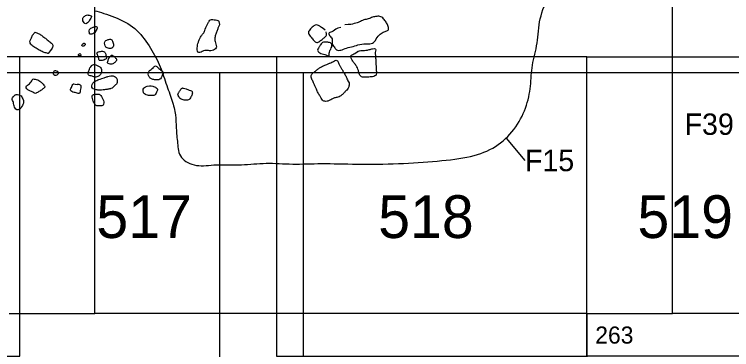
# Model space of a CAD drawing. Extents: x -271.8 to -179.5, y -302.5 to -251.
# Drawn here: x -231.88 to -215.12, y -270.85 to -263.01 of the extents above; entities that cross this region are included whole.
import ezdxf

# ---------------------------------------------------------------- set-up
doc = ezdxf.new("R2010")
doc.units = 0
for name, color, linetype in [('Feature 15', 7, 'Continuous'), ('Feature Labels', 7, 'Continuous'), ('MRS4 Outline', 7, 'Continuous'), ('Quadrat Boundaries', 7, 'Continuous'), ('Quadrat Boundaries 1981 Field School', 7, 'Continuous'), ('Quadrat Numbers', 7, 'Continuous'), ('Smokehouse Dairy Outline', 7, 'Continuous'), ('Stone', 7, 'Continuous')]:
    doc.layers.add(name, color=color, linetype=linetype)

msp = doc.modelspace()

# ---------------------------------------------------------------- linework, layer by layer
at = {"layer": 'Feature 15'}
msp.add_open_spline([(-230, -262.922), (-229.879, -262.956), (-229.536, -263.051), (-229.031, -263.313), (-228.722, -263.741), (-228.475, -264.174), (-228.339, -264.626), (-228.185, -265.024), (-228.1, -265.363), (-228.104, -265.663), (-228.064, -266.019), (-228.038, -266.375), (-227.632, -266.587), (-227.176, -266.506), (-226.565, -266.543), (-226.005, -266.467), (-225.38, -266.522), (-224.72, -266.486), (-223.895, -266.514), (-222.89, -266.507), (-221.98, -266.44), (-221.179, -266.353), (-220.617, -266.127), (-220.177, -265.713), (-219.905, -265.198), (-219.805, -264.679), (-219.795, -264.198), (-219.64, -263.687), (-219.631, -263.109), (-219.379, -262.54), (-219.274, -262.186), (-219.218, -262)], degree=3, dxfattribs=at)
at = {"layer": 'Feature Labels'}
msp.add_line((-220.389, -265.902), (-219.949, -266.425), dxfattribs=at)
at = {"layer": 'MRS4 Outline'}
msp.add_lwpolyline([(-225.133, -274.875), (-209.133, -274.875), (-209.133, -264.375), (-225.133, -264.375)], close=True, dxfattribs=at)
at = {"layer": 'Quadrat Boundaries'}
for p, q in [((-230, -270), (-230, -262)), ((-216.5, -270), (-216.5, -262)), ((-232, -270), (-230, -270)), ((-218.5, -270), (-230, -270)), ((-218.5, -270), (-218.5, -272)), ((-218.5, -270), (-216.5, -270)), ((-206.5, -270), (-216.5, -270))]:
    msp.add_line(p, q, dxfattribs=at)
at = {"layer": 'Quadrat Boundaries 1981 Field School'}
for points in [[(-231.75, -264), (-238.25, -264), (-238.25, -271), (-231.75, -271)], [(-218.5, -264), (-225.75, -264), (-225.75, -271), (-218.5, -271)]]:
    msp.add_lwpolyline(points, close=True, dxfattribs=at)
for points in [[(-225.75, -264), (-231.75, -264)], [(-218.5, -264), (-214, -264), (-214, -271), (-218.5, -271)]]:
    msp.add_lwpolyline(points, dxfattribs=at)
at = {"layer": 'Smokehouse Dairy Outline'}
msp.add_line((-227.084, -264.375), (-239.084, -264.375), dxfattribs=at)
msp.add_lwpolyline([(-211.084, -264.375), (-227.084, -264.375), (-227.084, -280.375), (-211.084, -280.375)], close=True, dxfattribs=at)
at = {"layer": 'Stone'}
for points in [[(-230.162, -263.021), (-230.204, -263.021), (-230.261, -263.068), (-230.284, -263.092), (-230.284, -263.157), (-230.251, -263.213), (-230.214, -263.237), (-230.167, -263.208), (-230.134, -263.166), (-230.106, -263.124), (-230.083, -263.073), (-230.074, -263.045), (-230.097, -263.036), (-230.162, -263.021), (-230.162, -263.021), (-230.162, -263.021)], [(-227.343, -263.19), (-227.413, -263.307), (-227.418, -263.391), (-227.465, -263.456), (-227.521, -263.517), (-227.549, -263.592), (-227.582, -263.653), (-227.6, -263.723), (-227.605, -263.788), (-227.605, -263.882), (-227.577, -263.91), (-227.516, -263.891), (-227.46, -263.858), (-227.39, -263.849), (-227.348, -263.854), (-227.292, -263.863), (-227.226, -263.844), (-227.175, -263.816), (-227.147, -263.765), (-227.17, -263.704), (-227.194, -263.643), (-227.194, -263.554), (-227.175, -263.466), (-227.142, -263.386), (-227.114, -263.311), (-227.082, -263.246), (-227.091, -263.213), (-227.1, -263.18), (-227.1, -263.157), (-227.138, -263.143), (-227.212, -263.134), (-227.278, -263.124), (-227.311, -263.138), (-227.343, -263.19), (-227.343, -263.19), (-227.343, -263.19)], [(-224.251, -263.317), (-224.355, -263.327), (-224.43, -263.422), (-224.542, -263.429), (-224.523, -263.5), (-224.436, -263.571), (-224.469, -263.696), (-224.401, -263.768), (-224.358, -263.849), (-224.253, -263.854), (-224.121, -263.791), (-223.955, -263.76), (-223.823, -263.703), (-223.6, -263.692), (-223.474, -263.693), (-223.407, -263.54), (-223.299, -263.446), (-223.221, -263.398), (-223.123, -263.39), (-223.142, -263.29), (-223.174, -263.204), (-223.237, -263.128), (-223.306, -263.049), (-223.413, -263.052), (-223.511, -263.068), (-223.604, -263.118), (-223.718, -263.131), (-223.813, -263.186), (-223.928, -263.226), (-224.04, -263.246), (-224.153, -263.251)], [(-230.036, -263.307), (-230.092, -263.321), (-230.13, -263.358), (-230.13, -263.419), (-230.125, -263.466), (-230.092, -263.475), (-230.05, -263.466), (-229.989, -263.433), (-229.966, -263.372), (-229.943, -263.33), (-229.938, -263.297), (-229.994, -263.288), (-230.036, -263.307), (-230.036, -263.307), (-230.036, -263.307)], [(-224.618, -263.378), (-224.693, -263.317), (-224.75, -263.279), (-224.796, -263.252), (-224.843, -263.255), (-224.913, -263.293), (-225.008, -263.402), (-225.018, -263.432), (-224.946, -263.554), (-224.88, -263.613), (-224.815, -263.683), (-224.743, -263.635), (-224.669, -263.581), (-224.608, -263.525), (-224.57, -263.49), (-224.592, -263.419)], [(-231.093, -263.919), (-231.013, -263.826), (-230.981, -263.774), (-230.971, -263.718), (-231.051, -263.648), (-231.135, -263.582), (-231.214, -263.522), (-231.28, -263.47), (-231.364, -263.433), (-231.387, -263.419), (-231.425, -263.452), (-231.462, -263.508), (-231.499, -263.597), (-231.523, -263.648), (-231.495, -263.718), (-231.401, -263.784), (-231.289, -263.844), (-231.219, -263.891), (-231.093, -263.919), (-231.093, -263.919), (-231.093, -263.919)], [(-229.69, -263.597), (-229.737, -263.615), (-229.779, -263.639), (-229.765, -263.718), (-229.756, -263.765), (-229.728, -263.779), (-229.686, -263.802), (-229.643, -263.807), (-229.606, -263.802), (-229.583, -263.793), (-229.559, -263.741), (-229.559, -263.709), (-229.578, -263.653), (-229.592, -263.611), (-229.615, -263.592), (-229.648, -263.587), (-229.69, -263.597), (-229.69, -263.597), (-229.69, -263.597)], [(-224.456, -263.75), (-224.479, -263.807), (-224.513, -263.865), (-224.523, -263.916), (-224.52, -263.96), (-224.52, -263.99), (-224.55, -263.983), (-224.594, -263.956), (-224.659, -263.936), (-224.719, -263.922), (-224.767, -263.892), (-224.794, -263.858), (-224.794, -263.828), (-224.757, -263.77), (-224.723, -263.713), (-224.696, -263.679), (-224.662, -263.652), (-224.574, -263.655), (-224.537, -263.662), (-224.493, -263.669), (-224.459, -263.699), (-224.456, -263.75), (-224.456, -263.75), (-224.456, -263.75)], [(-230.256, -263.681), (-230.298, -263.704), (-230.307, -263.746), (-230.289, -263.76), (-230.228, -263.741), (-230.218, -263.69), (-230.256, -263.681), (-230.256, -263.681), (-230.256, -263.681)], [(-223.854, -263.872), (-223.911, -263.916), (-223.979, -263.946), (-224.03, -263.97), (-224.013, -264.024), (-223.975, -264.102), (-223.921, -264.166), (-223.871, -264.234), (-223.85, -264.281), (-223.83, -264.362), (-223.816, -264.416), (-223.773, -264.474), (-223.715, -264.477), (-223.627, -264.477), (-223.566, -264.467), (-223.512, -264.467), (-223.451, -264.45), (-223.417, -264.423), (-223.417, -264.348), (-223.428, -264.254), (-223.431, -264.112), (-223.438, -264.031), (-223.438, -263.97), (-223.451, -263.895), (-223.431, -263.834), (-223.441, -263.807), (-223.505, -263.807), (-223.59, -263.834), (-223.664, -263.851), (-223.729, -263.851), (-223.776, -263.851), (-223.854, -263.872), (-223.854, -263.872), (-223.854, -263.872)], [(-230.345, -263.924), (-230.391, -263.938), (-230.387, -263.975), (-230.331, -263.98), (-230.321, -263.952), (-230.345, -263.924), (-230.345, -263.924), (-230.345, -263.924)], [(-229.891, -263.877), (-229.915, -263.882), (-229.957, -263.896), (-229.943, -263.928), (-229.924, -263.971), (-229.91, -264.022), (-229.905, -264.064), (-229.896, -264.087), (-229.863, -264.087), (-229.826, -264.087), (-229.784, -264.078), (-229.746, -264.05), (-229.723, -264.041), (-229.723, -264.008), (-229.742, -263.956), (-229.746, -263.919), (-229.76, -263.9), (-229.788, -263.872), (-229.849, -263.868), (-229.891, -263.877), (-229.891, -263.877), (-229.891, -263.877)], [(-229.625, -263.98), (-229.667, -264.017), (-229.672, -264.045), (-229.686, -264.064), (-229.695, -264.106), (-229.714, -264.148), (-229.662, -264.167), (-229.625, -264.172), (-229.573, -264.172), (-229.545, -264.143), (-229.517, -264.12), (-229.494, -264.097), (-229.485, -264.073), (-229.503, -264.041), (-229.527, -264.017), (-229.55, -263.985), (-229.583, -263.966), (-229.611, -263.952), (-229.625, -263.98), (-229.625, -263.98), (-229.625, -263.98)], [(-224.513, -264.149), (-224.615, -264.193), (-224.689, -264.223), (-224.75, -264.257), (-224.811, -264.308), (-224.875, -264.359), (-224.933, -264.396), (-224.953, -264.477), (-224.905, -264.568), (-224.875, -264.643), (-224.838, -264.707), (-224.814, -264.775), (-224.77, -264.866), (-224.719, -264.94), (-224.696, -264.994), (-224.659, -265.032), (-224.632, -265.042), (-224.574, -265.042), (-224.5, -265.015), (-224.459, -264.994), (-224.405, -264.957), (-224.314, -264.947), (-224.266, -264.923), (-224.212, -264.883), (-224.155, -264.819), (-224.111, -264.778), (-224.077, -264.737), (-224.053, -264.663), (-224.053, -264.609), (-224.09, -264.565), (-224.104, -264.518), (-224.131, -264.453), (-224.188, -264.355), (-224.212, -264.311), (-224.249, -264.254), (-224.283, -264.19), (-224.307, -264.139), (-224.32, -264.102), (-224.341, -264.081), (-224.378, -264.081), (-224.422, -264.108), (-224.456, -264.125), (-224.513, -264.149), (-224.513, -264.149), (-224.513, -264.149)], [(-230.938, -264.321), (-230.966, -264.359), (-230.971, -264.415), (-230.938, -264.438), (-230.882, -264.433), (-230.854, -264.401), (-230.854, -264.359), (-230.901, -264.316), (-230.938, -264.321), (-230.938, -264.321), (-230.938, -264.321)], [(-230.069, -264.2), (-230.111, -264.246), (-230.134, -264.316), (-230.158, -264.382), (-230.158, -264.429), (-230.106, -264.443), (-230.064, -264.452), (-230.027, -264.475), (-229.98, -264.475), (-229.924, -264.466), (-229.877, -264.429), (-229.84, -264.373), (-229.84, -264.293), (-229.859, -264.251), (-229.91, -264.214), (-229.98, -264.186), (-230.022, -264.172), (-230.069, -264.2), (-230.069, -264.2), (-230.069, -264.2)], [(-228.629, -264.246), (-228.676, -264.293), (-228.727, -264.321), (-228.751, -264.377), (-228.751, -264.433), (-228.704, -264.508), (-228.648, -264.532), (-228.559, -264.541), (-228.503, -264.541), (-228.456, -264.513), (-228.437, -264.475), (-228.433, -264.438), (-228.395, -264.396), (-228.395, -264.359), (-228.442, -264.321), (-228.479, -264.288), (-228.521, -264.26), (-228.55, -264.228), (-228.587, -264.209), (-228.606, -264.223), (-228.629, -264.246), (-228.629, -264.246), (-228.629, -264.246)], [(-229.723, -264.466), (-229.812, -264.499), (-229.915, -264.532), (-229.999, -264.574), (-230.055, -264.611), (-230.074, -264.686), (-230.06, -264.733), (-230.013, -264.761), (-229.924, -264.779), (-229.84, -264.779), (-229.774, -264.77), (-229.69, -264.761), (-229.615, -264.742), (-229.578, -264.719), (-229.531, -264.667), (-229.475, -264.63), (-229.475, -264.569), (-229.485, -264.494), (-229.517, -264.466), (-229.592, -264.438), (-229.662, -264.457), (-229.723, -264.466), (-229.723, -264.466), (-229.723, -264.466)], [(-231.336, -264.536), (-231.387, -264.532), (-231.439, -264.508), (-231.462, -264.532), (-231.485, -264.588), (-231.527, -264.63), (-231.574, -264.662), (-231.612, -264.695), (-231.602, -264.751), (-231.527, -264.789), (-231.476, -264.812), (-231.425, -264.84), (-231.392, -264.868), (-231.326, -264.826), (-231.247, -264.779), (-231.172, -264.723), (-231.163, -264.69), (-231.186, -264.662), (-231.219, -264.625), (-231.289, -264.564), (-231.336, -264.536), (-231.336, -264.536), (-231.336, -264.536)], [(-230.41, -264.644), (-230.452, -264.639), (-230.494, -264.634), (-230.513, -264.634), (-230.541, -264.7), (-230.555, -264.737), (-230.574, -264.775), (-230.546, -264.812), (-230.48, -264.835), (-230.434, -264.835), (-230.391, -264.863), (-230.349, -264.859), (-230.345, -264.826), (-230.331, -264.756), (-230.326, -264.69), (-230.331, -264.648), (-230.377, -264.639), (-230.41, -264.644), (-230.41, -264.644), (-230.41, -264.644)], [(-228.718, -264.676), (-228.811, -264.69), (-228.872, -264.733), (-228.872, -264.817), (-228.849, -264.873), (-228.746, -264.906), (-228.634, -264.91), (-228.573, -264.882), (-228.564, -264.817), (-228.535, -264.798), (-228.526, -264.77), (-228.554, -264.719), (-228.652, -264.686), (-228.718, -264.676), (-228.718, -264.676), (-228.718, -264.676)], [(-227.951, -264.728), (-227.984, -264.737), (-228.007, -264.793), (-228.049, -264.849), (-228.063, -264.877), (-228.04, -264.934), (-228.012, -264.976), (-227.956, -265.004), (-227.914, -265.013), (-227.853, -265.013), (-227.811, -265.013), (-227.773, -264.985), (-227.755, -264.938), (-227.727, -264.896), (-227.722, -264.863), (-227.717, -264.826), (-227.736, -264.789), (-227.787, -264.789), (-227.867, -264.747), (-227.932, -264.733), (-227.951, -264.728), (-227.951, -264.728), (-227.951, -264.728)], [(-231.864, -264.887), (-231.92, -264.948), (-231.944, -264.999), (-231.906, -265.05), (-231.897, -265.093), (-231.883, -265.149), (-231.869, -265.2), (-231.822, -265.251), (-231.757, -265.237), (-231.705, -265.163), (-231.677, -265.116), (-231.658, -265.055), (-231.677, -264.98), (-231.71, -264.929), (-231.733, -264.901), (-231.813, -264.877), (-231.864, -264.887), (-231.864, -264.887), (-231.864, -264.887)], [(-229.915, -264.873), (-229.985, -264.873), (-230.041, -264.882), (-230.064, -264.91), (-230.055, -264.98), (-230.041, -265.036), (-229.999, -265.111), (-229.961, -265.153), (-229.891, -265.144), (-229.826, -265.144), (-229.802, -265.139), (-229.784, -265.074), (-229.793, -265.027), (-229.83, -264.957), (-229.863, -264.901), (-229.887, -264.873), (-229.915, -264.873), (-229.915, -264.873), (-229.915, -264.873)]]:
    msp.add_open_spline(points, degree=3, dxfattribs=at)

# ---------------------------------------------------------------- texts
at = {"layer": 'Feature Labels'}
for s, p in [('F39', (-216.218, -265.825)), ('F15', (-219.949, -266.675))]:
    msp.add_text(s, height=0.5, dxfattribs=at).set_placement(p)
at = {"layer": 'Quadrat Boundaries 1981 Field School'}
for s, p in [('517', (-229.963, -268.238)), ('518', (-223.376, -268.238)), ('519', (-217.318, -268.238))]:
    msp.add_text(s, height=1, dxfattribs=at).set_placement(p)
at = {"layer": 'Quadrat Numbers'}
msp.add_text('263', height=0.4, dxfattribs=at).set_placement((-218.305, -270.707))

doc.saveas('drawing.dxf')
